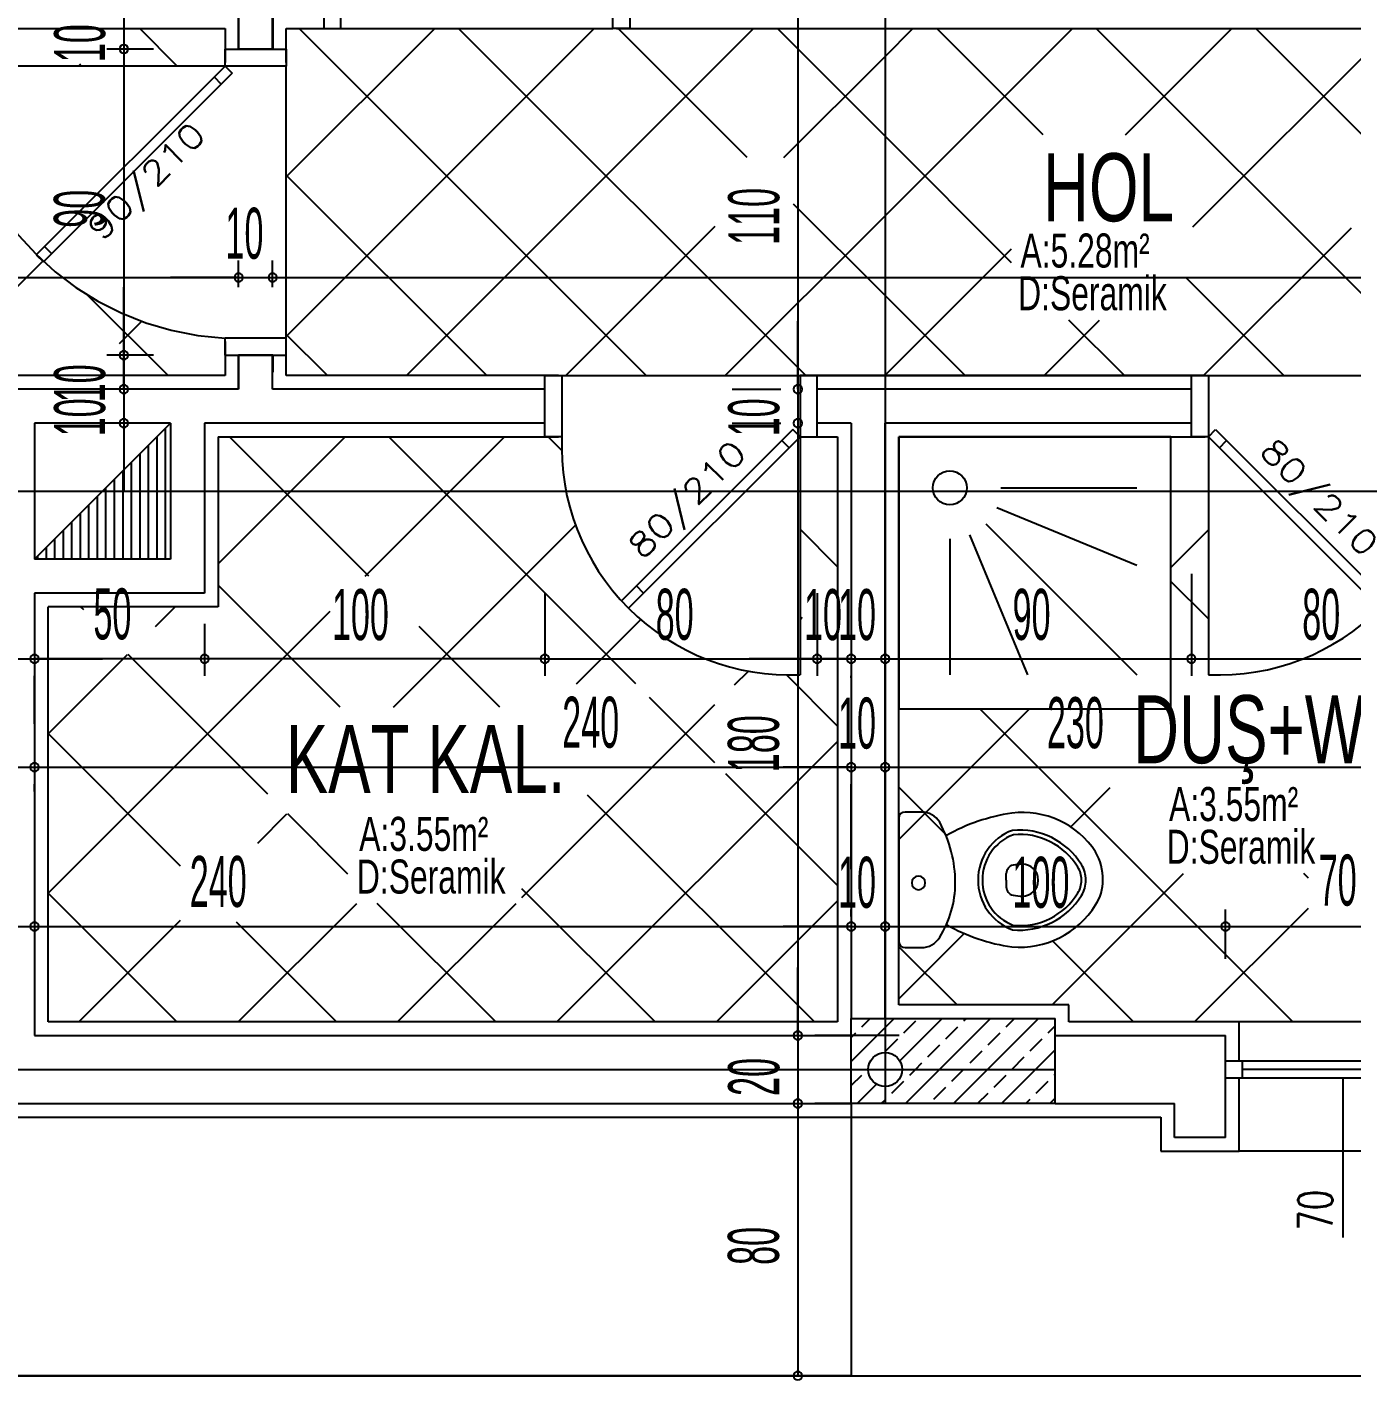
# Model space of a CAD drawing. Extents: x 3907.4 to 3911.57, y -3054.42 to -3053.7.
# Drawn here: x 3908.0865 to 3908.1644, y -3054.2923 to -3054.2127 of the extents above; entities that cross this region are included whole.
import ezdxf

# ---------------------------------------------------------------- set-up
doc = ezdxf.new("R2010")
doc.units = 0
doc.header["$LTSCALE"] = 2
doc.header["$MEASUREMENT"] = 0
for name, pattern in [('ACAD_ISO03W100', [30, 12, -18]), ('ACAD_ISO07W100', [3.5, 0.5, -3]), ('ACAD_ISO10W100', [18, 12, -3, 0, -3])]:
    doc.linetypes.add(name, pattern=pattern)
doc.layers.get('0').update_dxf_attribs({"linetype": 'CONTINUOUS'})
for name, color, linetype in [('AKS', 11, 'CONTINUOUS'), ('DOĞRAMA', 2, 'CONTINUOUS'), ('DUVAR', 7, 'CONTINUOUS'), ('KOLON', 3, 'CONTINUOUS'), ('KOLTAR', 9, 'CONTINUOUS'), ('MB', 11, 'CONTINUOUS'), ('OLÇÜ', 6, 'CONTINUOUS'), ('S-TEF', 151, 'CONTINUOUS'), ('SıVA', 6, 'CONTINUOUS'), ('TARAMA', 9, 'CONTINUOUS'), ('TEXT', 11, 'CONTINUOUS'), ('ÇATI', 7, 'CONTINUOUS')]:
    doc.layers.add(name, color=color, linetype=linetype)
doc.styles.add('DETAY', font='stylu.ttf', dxfattribs={"width": 0.7, "height": 13})
doc.styles.add('KAPı-PEN', font='simplex.shx', dxfattribs={"width": 0.7, "height": 10})
doc.styles.add('MAHAL', font='stylu.ttf', dxfattribs={"width": 0.7, "height": 20})
doc.styles.add('ÖLÇÜ', font='stylu.ttf', dxfattribs={"width": 0.5})

msp = doc.modelspace()

# ---------------------------------------------------------------- linework, layer by layer
at = {"color": 0, "linetype": 'ByBlock'}
for centre, start, end in [((3908.092221227103, -3054.21402954204), 90, 270), ((3908.092221227103, -3054.21402954204), 90, 270), ((3908.092221227103, -3054.21402954204), 270, 90), ((3908.092221227103, -3054.21402954204), 270, 90), ((3908.098969865261, -3054.227459221437), 0, 180), ((3908.098969865261, -3054.227459221437), 0, 180), ((3908.098969865261, -3054.227459221437), 180, 0), ((3908.098969865261, -3054.227459221437), 180, 0), ((3908.100969865261, -3054.227459221437), 0, 180), ((3908.100969865261, -3054.227459221437), 0, 180), ((3908.100969865261, -3054.227459221437), 180, 0), ((3908.100969865261, -3054.227459221437), 180, 0), ((3908.092221227103, -3054.23202954204), 90, 270), ((3908.092221227103, -3054.23202954204), 90, 270), ((3908.092221227103, -3054.23202954204), 270, 90), ((3908.092221227103, -3054.23202954204), 270, 90), ((3908.092221227103, -3054.23402954204), 90, 270), ((3908.092221227103, -3054.23402954204), 90, 270), ((3908.092221227103, -3054.23402954204), 270, 90), ((3908.092221227103, -3054.23402954204), 270, 90), ((3908.131840021022, -3054.23402954204), 90, 270), ((3908.131840021022, -3054.23402954204), 90, 270), ((3908.131840021022, -3054.23402954204), 270, 90), ((3908.131840021022, -3054.23402954204), 270, 90), ((3908.092221227103, -3054.23602954204), 90, 270), ((3908.092221227103, -3054.23602954204), 270, 90), ((3908.131840021022, -3054.23602954204), 90, 270), ((3908.131840021022, -3054.23602954204), 90, 270), ((3908.131840021022, -3054.23602954204), 270, 90), ((3908.131840021022, -3054.23602954204), 270, 90), ((3908.086969865261, -3054.249879057749), 0, 180), ((3908.086969865261, -3054.249879057749), 0, 180), ((3908.086969865261, -3054.249879057749), 180, 0), ((3908.086969865261, -3054.249879057749), 180, 0), ((3908.096969865261, -3054.249879057749), 0, 180), ((3908.096969865261, -3054.249879057749), 0, 180), ((3908.096969865261, -3054.249879057749), 180, 0), ((3908.096969865261, -3054.249879057749), 180, 0), ((3908.116969865261, -3054.249879057749), 0, 180), ((3908.116969865261, -3054.249879057749), 0, 180), ((3908.116969865261, -3054.249879057749), 180, 0), ((3908.116969865261, -3054.249879057749), 180, 0), ((3908.132969865261, -3054.249879057749), 0, 180), ((3908.132969865261, -3054.249879057749), 0, 180), ((3908.132969865261, -3054.249879057749), 180, 0), ((3908.132969865261, -3054.249879057749), 180, 0), ((3908.134969865261, -3054.249879057749), 0, 180), ((3908.134969865261, -3054.249879057749), 0, 180), ((3908.134969865261, -3054.249879057749), 180, 0), ((3908.134969865261, -3054.249879057749), 180, 0), ((3908.136969865261, -3054.249879057749), 0, 180), ((3908.136969865261, -3054.249879057749), 0, 180), ((3908.136969865261, -3054.249879057749), 180, 0), ((3908.136969865261, -3054.249879057749), 180, 0), ((3908.154969865261, -3054.249879057749), 0, 180), ((3908.154969865261, -3054.249879057749), 0, 180), ((3908.154969865261, -3054.249879057749), 180, 0), ((3908.154969865261, -3054.249879057749), 180, 0), ((3908.086969865261, -3054.256255426317), 0, 180), ((3908.086969865261, -3054.256255426317), 0, 180), ((3908.086969865261, -3054.256255426317), 180, 0), ((3908.086969865261, -3054.256255426317), 180, 0), ((3908.134969865261, -3054.256255426317), 0, 180), ((3908.134969865261, -3054.256255426317), 0, 180), ((3908.134969865261, -3054.256255426317), 180, 0), ((3908.134969865261, -3054.256255426317), 180, 0), ((3908.136969865261, -3054.256255426317), 0, 180), ((3908.136969865261, -3054.256255426317), 0, 180), ((3908.136969865261, -3054.256255426317), 180, 0), ((3908.136969865261, -3054.256255426317), 180, 0), ((3908.086969865261, -3054.265617548252), 0, 180), ((3908.086969865261, -3054.265617548252), 0, 180), ((3908.086969865261, -3054.265617548252), 180, 0), ((3908.086969865261, -3054.265617548252), 180, 0), ((3908.134969865261, -3054.265617548252), 0, 180), ((3908.134969865261, -3054.265617548252), 0, 180), ((3908.134969865261, -3054.265617548252), 180, 0), ((3908.134969865261, -3054.265617548252), 180, 0), ((3908.136969865261, -3054.265617548252), 0, 180), ((3908.136969865261, -3054.265617548252), 0, 180), ((3908.136969865261, -3054.265617548252), 180, 0), ((3908.136969865261, -3054.265617548252), 180, 0), ((3908.156969865261, -3054.265617548252), 0, 180), ((3908.156969865261, -3054.265617548252), 0, 180), ((3908.156969865261, -3054.265617548252), 180, 0), ((3908.156969865261, -3054.265617548252), 180, 0), ((3908.131840021022, -3054.27202954204), 90, 270), ((3908.131840021022, -3054.27202954204), 90, 270), ((3908.131840021022, -3054.27202954204), 270, 90), ((3908.131840021022, -3054.27202954204), 270, 90), ((3908.131840021022, -3054.27602954204), 90, 270), ((3908.131840021022, -3054.27602954204), 90, 270), ((3908.131840021022, -3054.27602954204), 270, 90), ((3908.131840021022, -3054.27602954204), 270, 90), ((3908.131840021022, -3054.29202954204), 90, 270), ((3908.131840021022, -3054.29202954204), 270, 90)]:
    msp.add_arc(centre, 0.00025, start, end, dxfattribs=at)
at = {"layer": 'AKS', "linetype": 'ACAD_ISO10W100'}
for p, q in [((3908.136969865261, -3053.717968091759), (3908.136969865261, -3054.27602954204)), ((3907.955466956267, -3054.24002954204), (3908.330969865261, -3054.24002954204)), ((3907.955466956267, -3054.27402954204), (3908.146969865261, -3054.27402954204))]:
    msp.add_line(p, q, dxfattribs=at)
at = {"layer": 'AKS'}
msp.add_circle((3908.136969865261, -3054.27402954204), 0.001, dxfattribs=at)
at = {"layer": 'DOĞRAMA'}
for p, q in [((3908.103969865261, -3054.20923036457), (3908.103969865261, -3054.21283036457)), ((3908.104969865261, -3054.21283036457), (3908.104969865261, -3054.20923036457)), ((3908.120969865261, -3054.21283036457), (3908.120969865261, -3054.20923036457)), ((3908.121969865261, -3054.20923036457), (3908.121969865261, -3054.21283036457)), ((3908.103969865261, -3054.21283036457), (3908.104969865261, -3054.21283036457)), ((3908.121969865261, -3054.21283036457), (3908.120969865261, -3054.21283036457)), ((3908.098170687792, -3054.21502954204), (3908.098170687792, -3054.21402954204)), ((3908.098170687792, -3054.21402954204), (3908.101770687792, -3054.21402954204)), ((3908.101770687792, -3054.21402954204), (3908.101770687792, -3054.21502954204)), ((3908.098170687792, -3054.21502954204), (3908.087072673542, -3054.22612755629)), ((3908.09859495186, -3054.215453806109), (3908.087509686969, -3054.226539071)), ((3908.097528961754, -3054.215671268078), (3908.097953225822, -3054.216095532147)), ((3908.098170687792, -3054.21502954204), (3908.09859495186, -3054.215453806109)), ((3908.101770687792, -3054.21502954204), (3908.098170687792, -3054.21502954204)), ((3908.087561237153, -3054.225638992679), (3908.087985501221, -3054.226063256748)), ((3908.087072834528, -3054.226127713311), (3908.087509686969, -3054.226539071)), ((3908.101770687792, -3054.23102954204), (3908.098170687792, -3054.23102954204)), ((3908.098170687792, -3054.23202954204), (3908.098170687792, -3054.23102954204)), ((3908.101770687792, -3054.23202954204), (3908.101770687792, -3054.23102954204)), ((3908.098170687792, -3054.23202954204), (3908.101770687792, -3054.23202954204)), ((3908.116969865261, -3054.23322954204), (3908.117969865261, -3054.23322954204)), ((3908.116969865261, -3054.23682954204), (3908.116969865261, -3054.23322954204)), ((3908.117969865261, -3054.23322954204), (3908.117969865261, -3054.23682954204)), ((3908.132969865261, -3054.23322954204), (3908.131969865261, -3054.23322954204)), ((3908.131969865261, -3054.23322954204), (3908.131969865261, -3054.23682954204)), ((3908.132969865261, -3054.23682954204), (3908.132969865261, -3054.23322954204)), ((3908.154969865261, -3054.23322954204), (3908.155969865261, -3054.23322954204)), ((3908.154969865261, -3054.23682954204), (3908.154969865261, -3054.23322954204)), ((3908.155969865261, -3054.23322954204), (3908.155969865261, -3054.23682954204)), ((3908.117969865261, -3054.23682954204), (3908.116969865261, -3054.23682954204)), ((3908.131545601193, -3054.236405277971), (3908.121474951527, -3054.246475927637)), ((3908.131969865261, -3054.23682954204), (3908.121889923062, -3054.246909484239)), ((3908.131328139223, -3054.237471268078), (3908.130903875154, -3054.23704700401)), ((3908.131969865261, -3054.23682954204), (3908.131545601193, -3054.236405277971)), ((3908.131969865261, -3054.23682954204), (3908.132969865261, -3054.23682954204)), ((3908.155969865261, -3054.23682954204), (3908.154969865261, -3054.23682954204)), ((3908.155969865261, -3054.23682954204), (3908.15639412933, -3054.236405277971)), ((3908.155969865261, -3054.23682954204), (3908.16604980746, -3054.246909484239)), ((3908.15639412933, -3054.236405277971), (3908.166464778995, -3054.246475927637)), ((3908.156611591299, -3054.237471268078), (3908.157035855368, -3054.23704700401)), ((3908.122774628184, -3054.246024779117), (3908.122350364116, -3054.245600515048)), ((3908.121889927476, -3054.246909488649), (3908.121474951527, -3054.246475927637)), ((3908.170169865261, -3054.27122954204), (3908.157769865261, -3054.27122954204)), ((3908.170969865261, -3054.27352954204), (3908.156969865261, -3054.27352954204)), ((3908.157969865261, -3054.27452954204), (3908.157969865261, -3054.27352954204)), ((3908.170969865261, -3054.27452954204), (3908.156969865261, -3054.27452954204)), ((3908.169969865261, -3054.27402954204), (3908.157969865261, -3054.27402954204)), ((3908.16386089562, -3054.27452954204), (3908.16386089562, -3054.283906646629)), ((3908.170169865261, -3054.27882954204), (3908.157769865261, -3054.27882954204))]:
    msp.add_line(p, q, dxfattribs=at)
at = {"layer": 'DOĞRAMA', "linetype": 'ACAD_ISO07W100'}
for p, q in [((3908.098170687792, -3054.21502954204), (3908.082048046212, -3054.21502954204)), ((3908.131969865261, -3054.23682954204), (3908.131969865261, -3054.250820144513)), ((3908.155969865261, -3054.23682954204), (3908.155969865261, -3054.250820144513))]:
    msp.add_line(p, q, dxfattribs=at)
for centre, radius, start, end in [((3908.099087538742, -3054.213982551727), 0.01707162834610178, 183.5161141898531, 266.9213847279347), ((3908.131369865261, -3054.237420544378), 0.01341302664443554, 177.4746262616952, 272.5638466047087), ((3908.156569865261, -3054.237420544378), 0.01341302664443515, 267.4361533952913, 2.525373738304785)]:
    msp.add_arc(centre, radius, start, end, dxfattribs=at)
at = {"layer": 'DUVAR'}
for p, q in [((3908.098969865261, -3054.21402954204), (3908.098969865261, -3054.21202954204)), ((3908.098969865261, -3054.21202954204), (3908.098969865261, -3054.21402954204)), ((3908.100969865261, -3054.21402954204), (3908.100969865261, -3054.21202954204)), ((3908.100971510322, -3054.21202954204), (3908.100971510322, -3054.21402954204)), ((3908.100971510322, -3054.21402954204), (3908.098969865261, -3054.21402954204)), ((3908.098970687792, -3054.21402954204), (3908.100970687792, -3054.21402954204)), ((3908.098970687792, -3054.21402954204), (3908.100970687792, -3054.21402954204)), ((3908.098969865261, -3054.23402954204), (3908.098969865261, -3054.23202954204)), ((3908.100971510322, -3054.23202954204), (3908.098969865261, -3054.23202954204)), ((3908.098969865261, -3054.23202954204), (3908.098969865261, -3054.23402954204)), ((3908.100970687792, -3054.23202954204), (3908.098970687792, -3054.23202954204)), ((3908.100969865261, -3054.23402954204), (3908.100969865261, -3054.23202954204)), ((3908.100971510322, -3054.23202954204), (3908.100971510322, -3054.23302954204)), ((3908.098969865261, -3054.23402954204), (3908.084969865261, -3054.23402954204)), ((3908.116969865261, -3054.23402954204), (3908.100969865261, -3054.23402954204)), ((3908.116969865261, -3054.23402954204), (3908.100969865261, -3054.23402954204)), ((3908.116969865261, -3054.23602954204), (3908.116969865261, -3054.23402954204)), ((3908.116969865261, -3054.23602954204), (3908.116969865261, -3054.23402954204)), ((3908.154969865261, -3054.23402954204), (3908.132969865261, -3054.23402954204)), ((3908.154969865261, -3054.23402954204), (3908.132969865261, -3054.23402954204)), ((3908.132969865261, -3054.23602954204), (3908.132969865261, -3054.23402954204)), ((3908.132969865261, -3054.23602954204), (3908.132969865261, -3054.23402954204)), ((3908.154969865261, -3054.23602954204), (3908.154969865261, -3054.23402954204)), ((3908.154969865261, -3054.23602954204), (3908.154969865261, -3054.23402954204)), ((3908.086969865261, -3054.23602954204), (3908.086969865261, -3054.24402954204)), ((3908.094969865261, -3054.23602954204), (3908.086969865261, -3054.23602954204)), ((3908.094969865261, -3054.23602954204), (3908.094969865261, -3054.24402954204)), ((3908.116969865261, -3054.23602954204), (3908.096969865261, -3054.23602954204)), ((3908.096969865261, -3054.23602954204), (3908.096969865261, -3054.24602954204)), ((3908.134969865261, -3054.23602954204), (3908.132969865261, -3054.23602954204)), ((3908.134969865261, -3054.23602954204), (3908.134969865261, -3054.27102954204)), ((3908.154969865261, -3054.23602954204), (3908.136969865261, -3054.23602954204)), ((3908.136969865261, -3054.27102954204), (3908.136969865261, -3054.23602954204)), ((3908.094969865261, -3054.24402954204), (3908.086969865261, -3054.24402954204)), ((3908.096969865261, -3054.24602954204), (3908.086969865261, -3054.24602954204)), ((3908.086969865261, -3054.24602954204), (3908.086969865261, -3054.27202954204)), ((3908.086969865261, -3054.27202954204), (3908.134969865261, -3054.27202954204)), ((3908.146969865261, -3054.27202954204), (3908.156969865261, -3054.27202954204)), ((3908.156969865261, -3054.27602954204), (3908.156969865261, -3054.27202954204)), ((3908.156969865261, -3054.27802954204), (3908.156969865261, -3054.27202954204)), ((3908.084969865261, -3054.27602954204), (3908.134969865261, -3054.27602954204)), ((3908.146969865261, -3054.27602954204), (3908.153969865261, -3054.27602954204)), ((3908.153969865261, -3054.27802954204), (3908.153969865261, -3054.27602954204)), ((3908.156969865261, -3054.27802954204), (3908.153969865261, -3054.27802954204))]:
    msp.add_line(p, q, dxfattribs=at)
at = {"layer": 'DUVAR', "ltscale": 4}
msp.add_line((3908.098970687792, -3054.23202954204), (3908.100970687792, -3054.23202954204), dxfattribs=at)
at = {"layer": 'KOLON'}
for p, q in [((3908.134969865261, -3054.27602954204), (3908.134969865261, -3054.27102954204)), ((3908.134969865261, -3054.27102954204), (3908.146969865261, -3054.27102954204)), ((3908.146969865261, -3054.27602954204), (3908.146969865261, -3054.27102954204)), ((3908.146969865261, -3054.27602954204), (3908.134969865261, -3054.27602954204))]:
    msp.add_line(p, q, dxfattribs=at)
at = {"layer": 'KOLTAR'}
for p, q in [((3908.135593053237, -3054.271523741478), (3908.136087252675, -3054.27102954204)), ((3908.136969865261, -3054.271561143019), (3908.137501466239, -3054.27102954204)), ((3908.137833688454, -3054.273525746951), (3908.140329893364, -3054.27102954204)), ((3908.138067926971, -3054.271877294868), (3908.138775033753, -3054.271170188087)), ((3908.140158320489, -3054.27402954204), (3908.143158320489, -3054.27102954204)), ((3908.141603460877, -3054.271170188087), (3908.141744106924, -3054.27102954204)), ((3908.142986747614, -3054.27402954204), (3908.145986747614, -3054.27102954204)), ((3908.144078334612, -3054.271523741478), (3908.144572534049, -3054.27102954204)), ((3908.134969865261, -3054.273561143018), (3908.136969865261, -3054.271561143019)), ((3908.134969865261, -3054.272146929454), (3908.135239499847, -3054.271877294868)), ((3908.140542800706, -3054.272230848259), (3908.141249907487, -3054.271523741478)), ((3908.14301767444, -3054.27258440165), (3908.143724781221, -3054.271877294868)), ((3908.146553208346, -3054.271877294868), (3908.146969865261, -3054.271460637953)), ((3908.1370072668, -3054.27293795504), (3908.137714373581, -3054.272230848259)), ((3908.139482140534, -3054.273291508431), (3908.140189247315, -3054.27258440165)), ((3908.141957014268, -3054.273645061821), (3908.142664121049, -3054.27293795504)), ((3908.145492548174, -3054.27293795504), (3908.146199654955, -3054.272230848259)), ((3908.145815174739, -3054.27402954204), (3908.146969865261, -3054.272874851517)), ((3908.138744106924, -3054.27402954204), (3908.139128587143, -3054.273645061821)), ((3908.144431888002, -3054.273998615212), (3908.145138994783, -3054.273291508431)), ((3908.134969865261, -3054.274975356579), (3908.135593053237, -3054.274352168602)), ((3908.135946606628, -3054.273998615212), (3908.135971419952, -3054.273973801888)), ((3908.138158320489, -3054.27602954204), (3908.140158320489, -3054.27402954204)), ((3908.138421480362, -3054.274352168602), (3908.138744106924, -3054.27402954204)), ((3908.140896354096, -3054.274705721993), (3908.141572534049, -3054.27402954204)), ((3908.140986747614, -3054.27602954204), (3908.142986747614, -3054.27402954204)), ((3908.141572534049, -3054.27402954204), (3908.141603460877, -3054.273998615212)), ((3908.14337122783, -3054.275059275384), (3908.144078334612, -3054.274352168602)), ((3908.143815174738, -3054.27602954204), (3908.145815174739, -3054.27402954204)), ((3908.146906761736, -3054.274352168602), (3908.146969865261, -3054.274289065077)), ((3908.135329893365, -3054.27602954204), (3908.136466070172, -3054.274893365232)), ((3908.13736082019, -3054.275412828774), (3908.138067926971, -3054.274705721993)), ((3908.139835693924, -3054.275766382165), (3908.140542800706, -3054.275059275384)), ((3908.145846101565, -3054.275412828774), (3908.146553208346, -3054.274705721993)), ((3908.136744106924, -3054.27602954204), (3908.136969865261, -3054.275803783703)), ((3908.136969865261, -3054.275803783703), (3908.1370072668, -3054.275766382165)), ((3908.142400961174, -3054.27602954204), (3908.14301767444, -3054.275412828774)), ((3908.145229388299, -3054.27602954204), (3908.145492548174, -3054.275766382165)), ((3908.146643601863, -3054.27602954204), (3908.146969865261, -3054.275703278642))]:
    msp.add_line(p, q, dxfattribs=at)
at = {"layer": 'MB', "color": 3}
msp.add_line((3908.084969865261, -3054.29202954204), (3908.182969865261, -3054.29202954204), dxfattribs=at)
at = {"layer": 'OLÇÜ', "color": 6}
for p, q in [((3908.092221227103, -3054.21202954204), (3908.092221227103, -3054.21602954204)), ((3908.092221227103, -3054.21202954204), (3908.092221227103, -3054.21402954204)), ((3908.131840021022, -3054.212031187101), (3908.131840021022, -3054.216031187101)), ((3908.131840021022, -3054.212031187101), (3908.131840021022, -3054.23402954204)), ((3908.093970687792, -3054.21402954204), (3908.091221227102, -3054.21402954204)), ((3908.093970687792, -3054.21402954204), (3908.091221227102, -3054.21402954204)), ((3908.092221227103, -3054.21402954204), (3908.092221227103, -3054.21802954204)), ((3908.092221227103, -3054.21402954204), (3908.092221227103, -3054.23202954204)), ((3908.098969865261, -3054.22802954204), (3908.098969865261, -3054.226459221436)), ((3908.098969865261, -3054.22802954204), (3908.098969865261, -3054.226459221436)), ((3908.100969865261, -3054.22802954204), (3908.100969865261, -3054.226459221436)), ((3908.100969865261, -3054.22802954204), (3908.100969865261, -3054.226459221436)), ((3908.014969865261, -3054.227459221437), (3908.098969865261, -3054.227459221437)), ((3908.098969865261, -3054.227459221437), (3908.094969865261, -3054.227459221437)), ((3908.098969865261, -3054.227459221437), (3908.100969865261, -3054.227459221437)), ((3908.100969865261, -3054.227459221437), (3908.240969865261, -3054.227459221437)), ((3908.100969865261, -3054.227459221437), (3908.104969865261, -3054.227459221437)), ((3908.092221227103, -3054.23202954204), (3908.092221227103, -3054.22802954204)), ((3908.092221227103, -3054.23402954204), (3908.092221227103, -3054.23002954204)), ((3908.131840021022, -3054.23402954204), (3908.131840021022, -3054.23002954204)), ((3908.093970687792, -3054.23202954204), (3908.091221227102, -3054.23202954204)), ((3908.093970687792, -3054.23202954204), (3908.091221227102, -3054.23202954204)), ((3908.092221227103, -3054.23202954204), (3908.092221227103, -3054.23402954204)), ((3908.092969865261, -3054.23402954204), (3908.091221227102, -3054.23402954204)), ((3908.092221227103, -3054.23402954204), (3908.092221227103, -3054.23602954204)), ((3908.092221227103, -3054.23402954204), (3908.092221227103, -3054.23802954204)), ((3908.097969865261, -3054.23402954204), (3908.093221227102, -3054.23402954204)), ((3908.127969865261, -3054.23402954204), (3908.130840021022, -3054.23402954204)), ((3908.127969865261, -3054.23402954204), (3908.130840021022, -3054.23402954204)), ((3908.131840021022, -3054.23402954204), (3908.131840021022, -3054.23602954204)), ((3908.092221227103, -3054.23602954204), (3908.092221227103, -3054.24002954204)), ((3908.093505718753, -3054.23602954204), (3908.093221227102, -3054.23602954204)), ((3908.127969865261, -3054.23602954204), (3908.130840021022, -3054.23602954204)), ((3908.127969865261, -3054.23602954204), (3908.130840021022, -3054.23602954204)), ((3908.131840021022, -3054.23602954204), (3908.131840021022, -3054.27202954204)), ((3908.131840021022, -3054.23602954204), (3908.131840021022, -3054.24002954204)), ((3908.154969865261, -3054.244884102968), (3908.154969865261, -3054.250879057749)), ((3908.154969865261, -3054.244884102968), (3908.154969865261, -3054.250879057749)), ((3908.116969865261, -3054.24602954204), (3908.116969865261, -3054.250879057749)), ((3908.116969865261, -3054.24602954204), (3908.116969865261, -3054.250879057749)), ((3908.132969865261, -3054.24602954204), (3908.132969865261, -3054.250879057749)), ((3908.132969865261, -3054.24602954204), (3908.132969865261, -3054.250879057749)), ((3908.096969865261, -3054.247816315575), (3908.096969865261, -3054.250879057749)), ((3908.096969865261, -3054.247816315575), (3908.096969865261, -3054.250879057749)), ((3908.084969865261, -3054.249879057749), (3908.086969865261, -3054.249879057749)), ((3908.096969865261, -3054.249879057749), (3908.086969865261, -3054.249879057749)), ((3908.086969865261, -3054.249879057749), (3908.090969865261, -3054.249879057749)), ((3908.116969865261, -3054.249879057749), (3908.096969865261, -3054.249879057749)), ((3908.116969865261, -3054.249879057749), (3908.132969865261, -3054.249879057749)), ((3908.132969865261, -3054.249879057749), (3908.128969865261, -3054.249879057749)), ((3908.134969865261, -3054.249879057749), (3908.130969865261, -3054.249879057749)), ((3908.132969865261, -3054.249879057749), (3908.134969865261, -3054.249879057749)), ((3908.134969865261, -3054.249879057749), (3908.138969865261, -3054.249879057749)), ((3908.134969865261, -3054.249879057749), (3908.136969865261, -3054.249879057749)), ((3908.136969865261, -3054.249879057749), (3908.140969865261, -3054.249879057749)), ((3908.136969865261, -3054.249879057749), (3908.154969865261, -3054.249879057749)), ((3908.154969865261, -3054.249879057749), (3908.170969865261, -3054.249879057749)), ((3908.086969865261, -3054.25202954204), (3908.086969865261, -3054.250879057749)), ((3908.086969865261, -3054.253707149079), (3908.086969865261, -3054.250879057749)), ((3908.134969865261, -3054.251005212682), (3908.134969865261, -3054.250879057749)), ((3908.134969865261, -3054.251005212682), (3908.134969865261, -3054.250879057749)), ((3908.136969865261, -3054.251005212682), (3908.136969865261, -3054.250879057749)), ((3908.136969865261, -3054.251005212682), (3908.136969865261, -3054.250879057749)), ((3908.136969865261, -3054.252058739391), (3908.136969865261, -3054.255255426317)), ((3908.136969865261, -3054.252058739391), (3908.136969865261, -3054.255255426317)), ((3908.084969865261, -3054.256255426317), (3908.086969865261, -3054.256255426317)), ((3908.086969865261, -3054.256255426317), (3908.090969865261, -3054.256255426317)), ((3908.086969865261, -3054.256255426317), (3908.134969865261, -3054.256255426317)), ((3908.134969865261, -3054.256255426317), (3908.130969865261, -3054.256255426317)), ((3908.134969865261, -3054.256255426317), (3908.136969865261, -3054.256255426317)), ((3908.136969865261, -3054.256255426317), (3908.182969865261, -3054.256255426317)), ((3908.136969865261, -3054.256255426317), (3908.140969865261, -3054.256255426317)), ((3908.086969865261, -3054.257677786851), (3908.086969865261, -3054.257255426317)), ((3908.086969865261, -3054.257677786851), (3908.086969865261, -3054.257255426317)), ((3908.134969865261, -3054.262255426317), (3908.134969865261, -3054.257255426317)), ((3908.134969865261, -3054.262255426317), (3908.134969865261, -3054.257255426317)), ((3908.086969865261, -3054.264430525466), (3908.086969865261, -3054.264617548252)), ((3908.086969865261, -3054.264430525466), (3908.086969865261, -3054.264617548252)), ((3908.134969865261, -3054.26502954204), (3908.134969865261, -3054.264617548252)), ((3908.134969865261, -3054.26502954204), (3908.134969865261, -3054.264617548252)), ((3908.136969865261, -3054.26502954204), (3908.136969865261, -3054.264617548252)), ((3908.136969865261, -3054.26502954204), (3908.136969865261, -3054.264617548252)), ((3908.156969865261, -3054.26752954204), (3908.156969865261, -3054.264617548252)), ((3908.156969865261, -3054.26752954204), (3908.156969865261, -3054.264617548252)), ((3908.084969865261, -3054.265617548252), (3908.086969865261, -3054.265617548252)), ((3908.086969865261, -3054.265617548252), (3908.134969865261, -3054.265617548252)), ((3908.086969865261, -3054.265617548252), (3908.090969865261, -3054.265617548252)), ((3908.134969865261, -3054.265617548252), (3908.130969865261, -3054.265617548252)), ((3908.134969865261, -3054.265617548252), (3908.136969865261, -3054.265617548252)), ((3908.136969865261, -3054.265617548252), (3908.140969865261, -3054.265617548252)), ((3908.136969865261, -3054.265617548252), (3908.156969865261, -3054.265617548252)), ((3908.156969865261, -3054.265617548252), (3908.170969865261, -3054.265617548252)), ((3908.131840021022, -3054.27202954204), (3908.131840021022, -3054.26802954204)), ((3908.131840021022, -3054.27202954204), (3908.131840021022, -3054.27602954204)), ((3908.13780042385, -3054.27202954204), (3908.132840021022, -3054.27202954204)), ((3908.13780042385, -3054.27202954204), (3908.132840021022, -3054.27202954204)), ((3908.131840021022, -3054.27602954204), (3908.131840021022, -3054.28002954204)), ((3908.131840021022, -3054.27602954204), (3908.131840021022, -3054.29202954204)), ((3908.13780042385, -3054.27602954204), (3908.132840021022, -3054.27602954204)), ((3908.13780042385, -3054.27602954204), (3908.132840021022, -3054.27602954204)), ((3908.130419138079, -3054.29202954204), (3908.132840021022, -3054.29202954204))]:
    msp.add_line(p, q, dxfattribs=at)
at = {"layer": 'OLÇÜ'}
for p, q in [((3908.086969865261, -3054.24402954204), (3908.094969865261, -3054.23602954204)), ((3908.094674528691, -3054.24402954204), (3908.094674528691, -3054.23632487861)), ((3908.094174528691, -3054.24402954204), (3908.094174528691, -3054.23682487861)), ((3908.093174528692, -3054.24402954204), (3908.093174528692, -3054.237824878609)), ((3908.093674528691, -3054.24402954204), (3908.093674528691, -3054.23732487861)), ((3908.092674528692, -3054.24402954204), (3908.092674528692, -3054.23832487861)), ((3908.091674528691, -3054.24402954204), (3908.091674528691, -3054.23932487861)), ((3908.092174528691, -3054.24402954204), (3908.092174528691, -3054.23882487861)), ((3908.090674528692, -3054.24402954204), (3908.090674528692, -3054.240324878609)), ((3908.091174528692, -3054.24402954204), (3908.091174528692, -3054.23982487861)), ((3908.090174528691, -3054.24402954204), (3908.090174528691, -3054.24082487861)), ((3908.089174528691, -3054.24402954204), (3908.089174528691, -3054.24182487861)), ((3908.089674528691, -3054.24402954204), (3908.089674528691, -3054.24132487861)), ((3908.088674528692, -3054.24402954204), (3908.088674528692, -3054.242324878609)), ((3908.087674528691, -3054.24402954204), (3908.087674528691, -3054.24332487861)), ((3908.088174528692, -3054.24402954204), (3908.088174528692, -3054.24282487861)), ((3908.087174528691, -3054.24402954204), (3908.087174528691, -3054.24382487861))]:
    msp.add_line(p, q, dxfattribs=at)
at = {"layer": 'S-TEF'}
for p, q in [((3908.153769865261, -3054.23682954204), (3908.137769865261, -3054.23682954204)), ((3908.137769865261, -3054.23682954204), (3908.137769865261, -3054.25282954204)), ((3908.153769865261, -3054.25282954204), (3908.153769865261, -3054.23682954204)), ((3908.137769865261, -3054.25282954204), (3908.153769865261, -3054.25282954204)), ((3908.137769865261, -3054.259269302717), (3908.137769865261, -3054.266480130796)), ((3908.139100685261, -3054.258889302717), (3908.138149865261, -3054.258889302717)), ((3908.144089845261, -3054.262898222717), (3908.144089845261, -3054.262504522717)), ((3908.144089845261, -3054.262898222717), (3908.144089845261, -3054.263291942717)), ((3908.138149865261, -3054.266860130796), (3908.139100685261, -3054.266860130796))]:
    msp.add_line(p, q, dxfattribs=at)
at = {"layer": 'S-TEF', "color": 9}
for p, q in [((3908.143769865261, -3054.23982954204), (3908.151769865261, -3054.23982954204)), ((3908.143769865261, -3054.23982954204), (3908.151769865261, -3054.23982954204)), ((3908.143769865261, -3054.23982954204), (3908.151769865261, -3054.23982954204)), ((3908.143541503859, -3054.240977592337), (3908.151769865261, -3054.244385891226)), ((3908.142891185605, -3054.241950862383), (3908.151769865261, -3054.25082954204)), ((3908.141917915558, -3054.242601180637), (3908.145326214447, -3054.25082954204)), ((3908.140769865261, -3054.24282954204), (3908.140769865261, -3054.25082954204))]:
    msp.add_line(p, q, dxfattribs=at)
msp.add_circle((3908.140769865261, -3054.23982954204), 0.001, dxfattribs=at)
at = {"layer": 'S-TEF'}
for centre, radius, start, end in [((3908.138149865261, -3054.259269302717), 0.00038, 90, 180), ((3908.139100685261, -3054.260149302717), 0.00126, 31.33225096680523, 90), ((3908.145949662786, -3054.26969506566), 0.01084637595854322, 98.13234002800671, 119.7385665780229), ((3908.145049604524, -3054.264058797364), 0.00514032272590371, 33.41193094402806, 97.0878423277221), ((3908.133705327439, -3054.26305072768), 0.007384539837388204, 359.9576750430784, 28.79199373945677), ((3908.137969505261, -3054.260489302717), 0.0002, 176.5704839526557, 180), ((3908.146357643784, -3054.262885487644), 0.003412223610331429, 359.9359398658445, 29.05672097517639), ((3908.144589845261, -3054.262504522717), 0.0005, 102.1730840210637, 180), ((3908.144980845261, -3054.264317082717), 0.00235424, 88.58260837969354, 102.1730840210637), ((3908.145039865261, -3054.262893562717), 0.0009300000000000002, 0.2622349842858593, 90.04844882017835), ((3908.135024328813, -3054.263055132502), 0.006065536538572436, 328.1563251399423, 359.9900795191321), ((3908.144589845261, -3054.263291942717), 0.0005, 180, 257.8269159789363), ((3908.145039865261, -3054.262902902717), 0.0009300000000000002, 269.9515511798216, 359.7377650157142), ((3908.147069865261, -3054.262889302717), 0.0027, 327.2394909888404, 0), ((3908.144980845261, -3054.261479382717), 0.00235424, 257.8269159789363, 271.4173914900708), ((3908.144851157174, -3054.261545244911), 0.005293575449234379, 265.2774748436696, 328.000794244613), ((3908.137969505261, -3054.265289302717), 0.0002, 180, 183.4295160473443), ((3908.145949662786, -3054.256083559774), 0.01084637595854322, 240.4021609839575, 261.8676599719933), ((3908.138149865261, -3054.266480130796), 0.00038, 180, 270), ((3908.139100685261, -3054.265600130796), 0.00126, 270, 328.6677490331948)]:
    msp.add_arc(centre, radius, start, end, dxfattribs=at)
at = {"layer": 'S-TEF', "color": 9}
for centre, radius, start, end in [((3908.145513169589, -3054.26286246843), 0.003083443892084748, 110.1649946140481, 180.5213057271277), ((3908.145517950164, -3054.262862831661), 0.00282824729544784, 110.9887788297573, 180.5854597756004), ((3908.144864264958, -3054.264227762585), 0.004279820045270579, 31.61522794121313, 95.55142072154118), ((3908.144862390148, -3054.264228818462), 0.004022508560089885, 31.38322151082289, 95.09841030931237), ((3908.147069865261, -3054.262889302717), 0.00144, 0, 32.16752801085904), ((3908.147069865261, -3054.262889302717), 0.0017, 0, 32.16752801085904), ((3908.138929865261, -3054.263056182717), 0.0004, 90, 270), ((3908.138929865261, -3054.263056182717), 0.0004, 270, 90), ((3908.145512463043, -3054.262916229909), 0.003082738040052007, 179.4772198837536, 249.904186253278), ((3908.145516378514, -3054.262915953361), 0.002826677363764656, 179.4109801286676, 249.1634037123742), ((3908.147069865261, -3054.262889302717), 0.00144, 327.832471989141, 0), ((3908.147069865261, -3054.262889302717), 0.0017, 327.832471989141, 0), ((3908.144864697558, -3054.261551032413), 0.004279352277977468, 264.4004796462786, 328.3838971991547), ((3908.144863330958, -3054.261550197597), 0.004021491553669678, 264.7973653119482, 328.614792627467)]:
    msp.add_arc(centre, radius, start, end, dxfattribs=at)
at = {"layer": 'SıVA'}
for p, q in [((3908.084169865261, -3054.21282954204), (3908.098169865261, -3054.21282954204)), ((3908.098169865261, -3054.21282954204), (3908.098169865261, -3054.21482954204)), ((3908.101769865261, -3054.21482954204), (3908.101769865261, -3054.21282954204)), ((3908.101769865261, -3054.21282954204), (3908.104769865261, -3054.21282954204)), ((3908.121169865261, -3054.21282954204), (3908.122969865261, -3054.21282954204)), ((3908.122969865261, -3054.21282954204), (3908.200269865261, -3054.21282954204)), ((3908.098169865261, -3054.23122954204), (3908.098169865261, -3054.23322954204)), ((3908.101769865261, -3054.23322954204), (3908.101769865261, -3054.23122954204)), ((3908.098169865261, -3054.23322954204), (3908.084169865261, -3054.23322954204)), ((3908.117769865261, -3054.23322954204), (3908.101769865261, -3054.23322954204)), ((3908.155769865261, -3054.23322954204), (3908.132169865261, -3054.23322954204)), ((3908.097769865261, -3054.23682954204), (3908.117769865261, -3054.23682954204)), ((3908.097769865261, -3054.23682954204), (3908.097769865261, -3054.24682954204)), ((3908.132169865261, -3054.23682954204), (3908.134169865261, -3054.23682954204)), ((3908.134169865261, -3054.23682954204), (3908.134169865261, -3054.27122954204)), ((3908.137769865261, -3054.27022954204), (3908.137769865261, -3054.23682954204)), ((3908.137769865261, -3054.23682954204), (3908.155769865261, -3054.23682954204)), ((3908.087769865261, -3054.27122954204), (3908.087769865261, -3054.24682954204)), ((3908.097769865261, -3054.24682954204), (3908.087769865261, -3054.24682954204)), ((3908.147769865261, -3054.27022954204), (3908.137769865261, -3054.27022954204)), ((3908.147769865261, -3054.27122954204), (3908.147769865261, -3054.27022954204)), ((3908.134169865261, -3054.27122954204), (3908.087769865261, -3054.27122954204)), ((3908.157769865261, -3054.27122954204), (3908.147769865261, -3054.27122954204)), ((3908.157769865261, -3054.27352954204), (3908.157769865261, -3054.27122954204)), ((3908.157769865261, -3054.27882954204), (3908.157769865261, -3054.27452954204)), ((3908.084169865261, -3054.27682954204), (3908.135769865261, -3054.27682954204)), ((3908.134169865261, -3054.27682954204), (3908.147769865261, -3054.27682954204)), ((3908.146169865261, -3054.27682954204), (3908.153169865261, -3054.27682954204)), ((3908.153169865261, -3054.27682954204), (3908.153169865261, -3054.27882954204)), ((3908.153169865261, -3054.27882954204), (3908.157769865261, -3054.27882954204))]:
    msp.add_line(p, q, dxfattribs=at)
at = {"layer": 'TARAMA'}
for p, q in [((3908.095362309769, -3054.21502954204), (3908.093162309769, -3054.21282954204)), ((3908.101770687792, -3054.221553953355), (3908.110494276576, -3054.21283036457)), ((3908.101770687792, -3054.230923118206), (3908.119863441427, -3054.21283036457)), ((3908.12293147462, -3054.23322954204), (3908.10253147462, -3054.21282954204)), ((3908.104969865261, -3054.21283036457), (3908.120969865261, -3054.21283036457)), ((3908.108833428808, -3054.23322954204), (3908.129233428808, -3054.21282954204)), ((3908.13230063947, -3054.23322954204), (3908.111901462001, -3054.21283036457)), ((3908.128857156867, -3054.220416894585), (3908.121270626852, -3054.21283036457)), ((3908.136969865261, -3054.219160438129), (3908.130638969172, -3054.21282954204)), ((3908.136969865261, -3054.214462270438), (3908.138602593659, -3054.21282954204)), ((3908.136969865261, -3054.223831435289), (3908.147971758509, -3054.21282954204)), ((3908.146262361231, -3054.219083769248), (3908.140008134023, -3054.21282954204)), ((3908.169777298873, -3054.23322954204), (3908.149377298873, -3054.21282954204)), ((3908.151086696153, -3054.219083769248), (3908.15734092336, -3054.21282954204)), ((3908.155062227806, -3054.224477402446), (3908.166710088211, -3054.21282954204)), ((3908.166332993739, -3054.220416072055), (3908.158746463724, -3054.21282954204)), ((3908.089556769405, -3054.21502954204), (3908.089687808937, -3054.214898502508)), ((3908.131015241113, -3054.220416894585), (3908.136969865261, -3054.214462270438)), ((3908.101770687792, -3054.23102954204), (3908.101770687792, -3054.21502954204)), ((3908.144401094814, -3054.226591667682), (3908.136969865261, -3054.219160438129)), ((3908.113562309769, -3054.23322954204), (3908.101770687792, -3054.221437920063)), ((3908.136969865261, -3054.22852960298), (3908.131590021022, -3054.223149758741)), ((3908.118202593659, -3054.23322954204), (3908.126982407552, -3054.224449728146)), ((3908.127571758509, -3054.23322954204), (3908.136969865261, -3054.223831435289)), ((3908.155679253062, -3054.23322954204), (3908.164370305499, -3054.224538489603)), ((3908.136969865261, -3054.233200600139), (3908.144401094814, -3054.225769370586)), ((3908.065100845623, -3054.248854630673), (3908.087461644243, -3054.226493832052)), ((3908.160408134023, -3054.23322954204), (3908.154664441556, -3054.227485849573)), ((3908.094823980068, -3054.23322954204), (3908.090077035419, -3054.228482597391)), ((3908.141669804321, -3054.23322954204), (3908.136969865261, -3054.22852960298)), ((3908.091971227102, -3054.231353414044), (3908.093286351481, -3054.230038289666)), ((3908.146310088211, -3054.23322954204), (3908.149574221835, -3054.229965408416)), ((3908.151038969172, -3054.23322954204), (3908.147774835548, -3054.229965408416)), ((3908.104193144919, -3054.23322954204), (3908.101770687792, -3054.230807084914)), ((3908.13694092336, -3054.23322954204), (3908.136969865261, -3054.233200600139)), ((3908.117969865261, -3054.23322954204), (3908.169969865261, -3054.23322954204)), ((3908.101623980067, -3054.24002954204), (3908.098423980068, -3054.23682954204)), ((3908.102033428808, -3054.24002954204), (3908.105233428808, -3054.23682954204)), ((3908.110993144918, -3054.24002954204), (3908.107793144919, -3054.23682954204)), ((3908.111402593659, -3054.24002954204), (3908.114602593659, -3054.23682954204)), ((3908.117958406729, -3054.237625639), (3908.117162309769, -3054.23682954204)), ((3908.097769865261, -3054.244293105587), (3908.102033428808, -3054.24002954204)), ((3908.106615882306, -3054.245021444279), (3908.101623980067, -3054.24002954204)), ((3908.10641069142, -3054.245021444279), (3908.111402593659, -3054.24002954204)), ((3908.122313099473, -3054.251349496595), (3908.110993144918, -3054.24002954204)), ((3908.10808180599, -3054.25271949456), (3908.118773091475, -3054.242028209074)), ((3908.134169865261, -3054.244467932681), (3908.131969865261, -3054.242267932681)), ((3908.153769865261, -3054.244508094691), (3908.155969865261, -3054.242308094691)), ((3908.104944767737, -3054.25271949456), (3908.097769865261, -3054.245544592084)), ((3908.155969865261, -3054.24752960298), (3908.153769865261, -3054.24532960298)), ((3908.087769865261, -3054.263662270438), (3908.104356395276, -3054.247075740423)), ((3908.089864814016, -3054.24700870569), (3908.089685650366, -3054.24682954204)), ((3908.094074916506, -3054.247988054342), (3908.095233428808, -3054.24682954204)), ((3908.131969865261, -3054.24756976499), (3908.132100904792, -3054.247438725458)), ((3908.114313932588, -3054.25271949456), (3908.109583335246, -3054.247988897219)), ((3908.118820968805, -3054.251349496595), (3908.122600585375, -3054.247569880024)), ((3908.087769865261, -3054.254293105587), (3908.092433913099, -3054.249629057749)), ((3908.100689678806, -3054.25783357048), (3908.092485166075, -3054.249629057749)), ((3908.128123558196, -3054.251416072055), (3908.128929860673, -3054.250609769579)), ((3908.159072955354, -3054.250632693073), (3908.159043723908, -3054.250603461626)), ((3908.134169865261, -3054.253837097532), (3908.13116477064, -3054.250832002911)), ((3908.126964838006, -3054.256001235128), (3908.123118103867, -3054.252154500989)), ((3908.115624738257, -3054.263914891994), (3908.126964838006, -3054.252574792245)), ((3908.137769865261, -3054.260508094691), (3908.145448417913, -3054.25282954204)), ((3908.16093147462, -3054.27122954204), (3908.14253147462, -3054.25282954204)), ((3908.095559340415, -3054.262072396939), (3908.087769865261, -3054.254282921785)), ((3908.117679253062, -3054.27122954204), (3908.134169865261, -3054.254738929841)), ((3908.134169865261, -3054.263206262383), (3908.127606614904, -3054.256643012026)), ((3908.140595232898, -3054.260262465169), (3908.137769865261, -3054.257437097532)), ((3908.147879531411, -3054.259767593392), (3908.150195388909, -3054.257451735894)), ((3908.132823980068, -3054.27122954204), (3908.119484407942, -3054.257889969915)), ((3908.100089682019, -3054.26071161853), (3908.101796300865, -3054.259004999684)), ((3908.105398383938, -3054.262542275611), (3908.101861108011, -3054.259004999684)), ((3908.146786747614, -3054.27022954204), (3908.154507065198, -3054.262509224456)), ((3908.161846695422, -3054.262775597992), (3908.161580321887, -3054.262509224456)), ((3908.123454815217, -3054.27122954204), (3908.115624738257, -3054.26339946508)), ((3908.095347320665, -3054.27122954204), (3908.087769865261, -3054.263652086636)), ((3908.127048417912, -3054.27122954204), (3908.134169865261, -3054.264108094691)), ((3908.09894092336, -3054.27122954204), (3908.105909724962, -3054.264260740438)), ((3908.114085650366, -3054.27122954204), (3908.107116848764, -3054.264260740438)), ((3908.108310088211, -3054.27122954204), (3908.115278889813, -3054.264260740438)), ((3908.155155912465, -3054.27122954204), (3908.161846695422, -3054.264538759082)), ((3908.089571758509, -3054.27122954204), (3908.095559340415, -3054.265241960135)), ((3908.104716485515, -3054.27122954204), (3908.098854491728, -3054.265367548252)), ((3908.137769865261, -3054.269877259542), (3908.141619180116, -3054.266027944687)), ((3908.151562309769, -3054.27122954204), (3908.146799853952, -3054.266467086223)), ((3908.141193144918, -3054.27022954204), (3908.137769865261, -3054.266806262383))]:
    msp.add_line(p, q, dxfattribs=at)
at = {"layer": 'ÇATI', "color": 9, "linetype": 'ACAD_ISO03W100', "ltscale": 0.3}
for p, q in [((3908.134969865261, -3054.27602954204), (3908.134969865261, -3054.29202954204)), ((3908.134969865261, -3054.29202954204), (3907.994969865261, -3054.29202954204))]:
    msp.add_line(p, q, dxfattribs=at)

# ---------------------------------------------------------------- texts
at = {"layer": 'DOĞRAMA', "style": 'KAPı-PEN'}
for s, height, rotation, width, p in [('90/210', 0.0014, 45, 1.2, (3908.090923691703, -3054.225398000995)), ('80/210', 0.0014, 315, 1.2, (3908.158891587689, -3054.237766350265)), ('80/210', 0.0014, 45, 1.2, (3908.122712466075, -3054.244102027025)), ('70', 0.002, 90, 0.7, (3908.163253787418, -3054.283505141621))]:
    msp.add_text(s, height=height, rotation=rotation, dxfattribs=dict(at, width=width)).set_placement(p)
at = {"layer": 'OLÇÜ', "color": 62, "style": 'ÖLÇÜ', "width": 0.5}
for s, p in [('10', (3908.091124594599, -3054.214800771908)), ('90', (3908.091111417439, -3054.224541072055)), ('110', (3908.130743388519, -3054.225546103956)), ('10', (3908.091124594599, -3054.234800771908)), ('10', (3908.091124594599, -3054.236800771908)), ('10', (3908.130743388519, -3054.236800771908)), ('180', (3908.130725818973, -3054.256545281425)), ('20', (3908.130743388519, -3054.275580603533)), ('80', (3908.130725818973, -3054.285516364881))]:
    msp.add_text(s, height=0.003, rotation=90, dxfattribs=at).set_placement(p)
for s, p in [('10', (3908.098198635393, -3054.226362588933)), ('50', (3908.090434726169, -3054.24873850138)), ('100', (3908.104454125876, -3054.248782425245)), ('80', (3908.123483042421, -3054.248764855699)), ('10', (3908.132198635393, -3054.248782425245)), ('10', (3908.134198635393, -3054.248782425245)), ('90', (3908.144458335246, -3054.248769248085)), ('80', (3908.161483042421, -3054.248764855699)), ('240', (3908.117988894497, -3054.255110477561)), ('10', (3908.134198635393, -3054.255158793813)), ('230', (3908.146477754011, -3054.25513683188)), ('240', (3908.096097407765, -3054.264472599496)), ('10', (3908.134198635393, -3054.264520915749)), ('100', (3908.144454125876, -3054.264520915749)), ('70', (3908.162452844763, -3054.264391340346))]:
    msp.add_text(s, height=0.003, dxfattribs=at).set_placement(p)
at = {"layer": 'TEXT', "width": 0.7}
for s, height, style, p in [('HOL', 0.004, 'MAHAL', (3908.146246561627, -3054.224157707754)), ('A:5.28m²', 0.002, 'DETAY', (3908.144922690714, -3054.226877870071)), ('D:Seramik', 0.002, 'DETAY', (3908.144784329739, -3054.229388175619)), ('DUŞ+WC', 0.004, 'MAHAL', (3908.151537262993, -3054.256021419281)), ('KAT KAL.', 0.004, 'MAHAL', (3908.101737262994, -3054.257772935263)), ('A:3.55m²', 0.002, 'DETAY', (3908.153654226444, -3054.259421686111)), ('A:3.55m²', 0.002, 'DETAY', (3908.106056876685, -3054.261173202093)), ('D:Seramik', 0.002, 'DETAY', (3908.153515865469, -3054.261931991659)), ('D:Seramik', 0.002, 'DETAY', (3908.10591851571, -3054.263683507641))]:
    msp.add_text(s, height=height, dxfattribs=dict(at, style=style)).set_placement(p)

doc.saveas('drawing.dxf')
